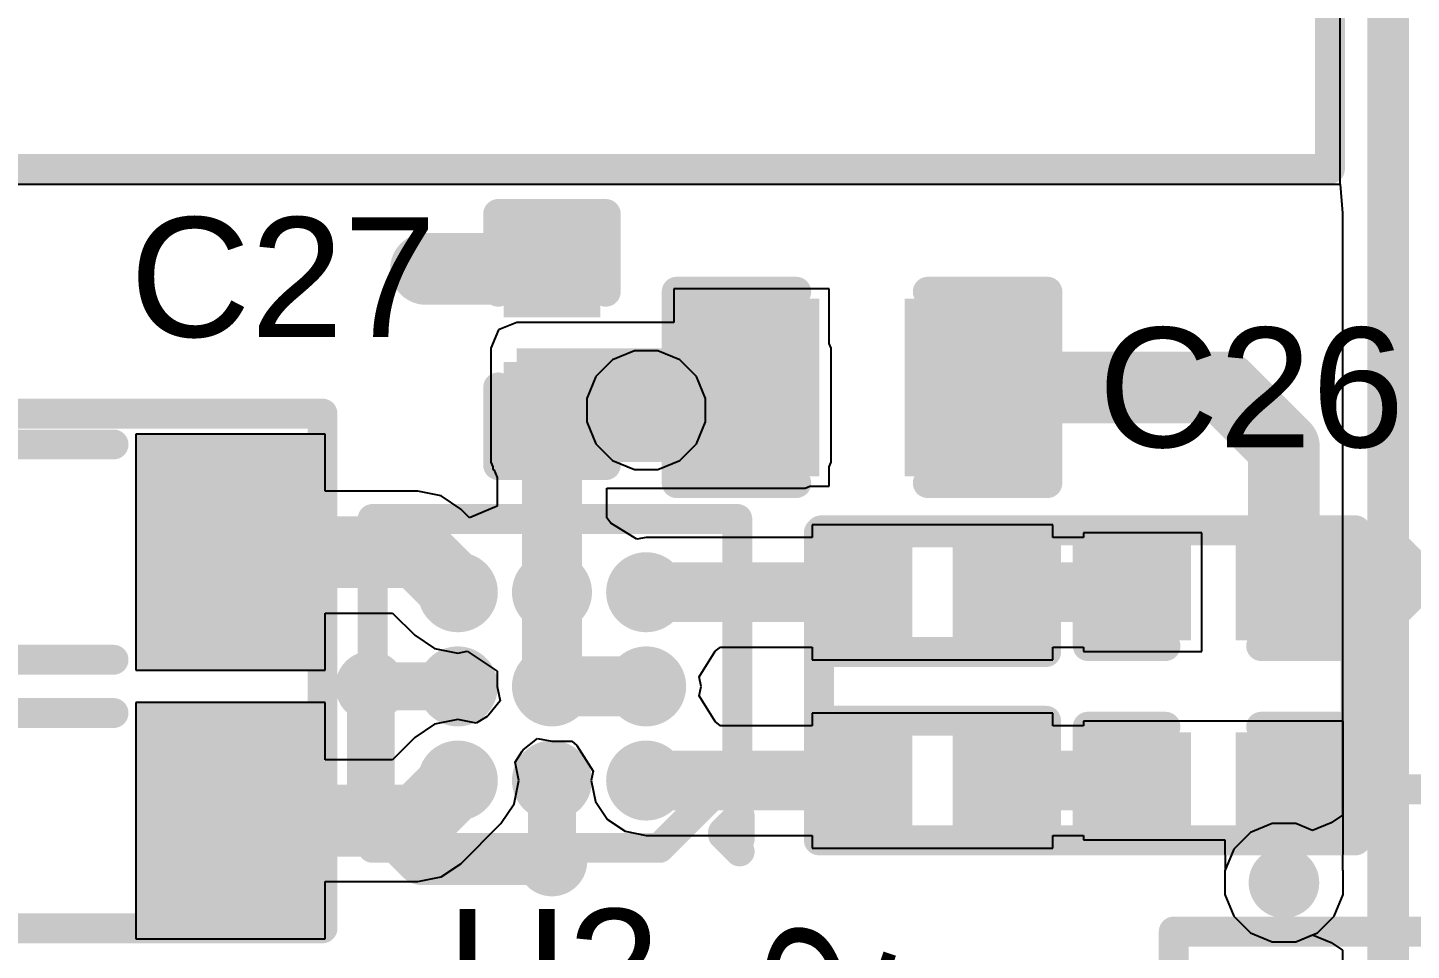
# Model space of a CAD drawing. Header units: millimetres. Extents: x -96 to 8, y -10 to 27.
# Drawn here: x -22.52 to -16.64, y 10.66 to 14.58 of the extents above; entities that cross this region are included whole.
import ezdxf

# ---------------------------------------------------------------- set-up
doc = ezdxf.new("R2010")
doc.units = ezdxf.units.MM
for name, color, linetype in [('BottomLayer', 5, 'Continuous'), ('TopLayer', 1, 'Continuous'), ('TopOverlay', 2, 'Continuous'), ('TopPaste', 8, 'Continuous'), ('TopSolder', 216, 'Continuous'), ('ViaHoleLayer', 16, 'Continuous')]:
    doc.layers.add(name, color=color, linetype=linetype)
doc.styles.add('Arial', font='', dxfattribs={"height": 0.2})
doc.styles.get('Arial').set_extended_font_data('Arial')

# ---------------------------------------------------------------- blocks, each defined once
blk = doc.blocks.new('9_DSBGA_5')
at = {"layer": 'TopLayer'}
h = blk.add_hatch(color=1, dxfattribs=at)
edge = h.paths.add_edge_path()
edge.add_arc((-0.4, 0.4), 0.115, 0, 360)
h = blk.add_hatch(color=1, dxfattribs=at)
edge = h.paths.add_edge_path()
edge.add_arc((0, 0.4), 0.115, 0, 360)
h = blk.add_hatch(color=1, dxfattribs=at)
edge = h.paths.add_edge_path()
edge.add_arc((0.4, 0.4), 0.115, 0, 360)
h = blk.add_hatch(color=1, dxfattribs=at)
edge = h.paths.add_edge_path()
edge.add_arc((-0.4, 0), 0.115, 0, 360)
h = blk.add_hatch(color=1, dxfattribs=at)
edge = h.paths.add_edge_path()
edge.add_arc((0, 0), 0.115, 0, 360)
h = blk.add_hatch(color=1, dxfattribs=at)
edge = h.paths.add_edge_path()
edge.add_arc((0.4, 0), 0.115, 0, 360)
h = blk.add_hatch(color=1, dxfattribs=at)
edge = h.paths.add_edge_path()
edge.add_arc((-0.4, -0.4), 0.115, 0, 360)
h = blk.add_hatch(color=1, dxfattribs=at)
edge = h.paths.add_edge_path()
edge.add_arc((0, -0.4), 0.115, 0, 360)
h = blk.add_hatch(color=1, dxfattribs=at)
edge = h.paths.add_edge_path()
edge.add_arc((0.4, -0.4), 0.115, 0, 360)
at = {"layer": 'TopPaste'}
h = blk.add_hatch(color=8, dxfattribs=at)
edge = h.paths.add_edge_path()
edge.add_arc((-0.4, 0.4), 0.115, 0, 360)
h = blk.add_hatch(color=8, dxfattribs=at)
edge = h.paths.add_edge_path()
edge.add_arc((0, 0.4), 0.115, 0, 360)
h = blk.add_hatch(color=8, dxfattribs=at)
edge = h.paths.add_edge_path()
edge.add_arc((0.4, 0.4), 0.115, 0, 360)
h = blk.add_hatch(color=8, dxfattribs=at)
edge = h.paths.add_edge_path()
edge.add_arc((-0.4, 0), 0.115, 0, 360)
h = blk.add_hatch(color=8, dxfattribs=at)
edge = h.paths.add_edge_path()
edge.add_arc((0, 0), 0.115, 0, 360)
h = blk.add_hatch(color=8, dxfattribs=at)
edge = h.paths.add_edge_path()
edge.add_arc((0.4, 0), 0.115, 0, 360)
h = blk.add_hatch(color=8, dxfattribs=at)
edge = h.paths.add_edge_path()
edge.add_arc((-0.4, -0.4), 0.115, 0, 360)
h = blk.add_hatch(color=8, dxfattribs=at)
edge = h.paths.add_edge_path()
edge.add_arc((0, -0.4), 0.115, 0, 360)
h = blk.add_hatch(color=8, dxfattribs=at)
edge = h.paths.add_edge_path()
edge.add_arc((0.4, -0.4), 0.115, 0, 360)
at = {"layer": 'TopSolder'}
h = blk.add_hatch(color=216, dxfattribs=at)
edge = h.paths.add_edge_path()
edge.add_arc((-0.4, 0.4), 0.17, 0, 360)
h = blk.add_hatch(color=216, dxfattribs=at)
edge = h.paths.add_edge_path()
edge.add_arc((0, 0.4), 0.17, 0, 360)
h = blk.add_hatch(color=216, dxfattribs=at)
edge = h.paths.add_edge_path()
edge.add_arc((0.4, 0.4), 0.17, 0, 360)
h = blk.add_hatch(color=216, dxfattribs=at)
edge = h.paths.add_edge_path()
edge.add_arc((-0.4, 0), 0.17, 0, 360)
h = blk.add_hatch(color=216, dxfattribs=at)
edge = h.paths.add_edge_path()
edge.add_arc((0, 0), 0.17, 0, 360)
h = blk.add_hatch(color=216, dxfattribs=at)
edge = h.paths.add_edge_path()
edge.add_arc((0.4, 0), 0.17, 0, 360)
h = blk.add_hatch(color=216, dxfattribs=at)
edge = h.paths.add_edge_path()
edge.add_arc((-0.4, -0.4), 0.17, 0, 360)
h = blk.add_hatch(color=216, dxfattribs=at)
edge = h.paths.add_edge_path()
edge.add_arc((0, -0.4), 0.17, 0, 360)
h = blk.add_hatch(color=216, dxfattribs=at)
edge = h.paths.add_edge_path()
edge.add_arc((0.4, -0.4), 0.17, 0, 360)
at = {"layer": 'TopOverlay', "const_width": 0.127}
for points in [[(-0.7266, 0.6305), (-0.7974, 0.7012)], [(-0.7974, 0.6488), (-0.7974, 0.5488)], [(-0.4572, 0.6858), (-0.7874, 0.3556)], [(0.762, 0.6858), (-0.4572, 0.6858)], [(0.762, 0.6858), (0.762, -0.7112)], [(-0.7266, 0.6196), (-0.7974, 0.5488)], [(-0.7874, 0.3556), (-0.7874, -0.7112)], [(0.762, -0.7112), (-0.7874, -0.7112)]]:
    blk.add_lwpolyline(points, dxfattribs=at)
at = {"layer": 'TopOverlay', "const_width": 0.0635}
for points in [[(-0.8291, 0.7012, 1), (-0.7656, 0.7012, 1)], [(-0.8291, 0.6488, 1), (-0.7656, 0.6488, 1)], [(-0.4889, 0.6858, 1), (-0.4254, 0.6858, 1)], [(-0.4889, 0.6858, 1), (-0.4254, 0.6858, 1)], [(0.7302, 0.6858, 1), (0.7937, 0.6858, 1)], [(0.7302, 0.6858, 1), (0.7937, 0.6858, 1)], [(-0.7584, 0.6305, 1), (-0.6949, 0.6305, 1)], [(-0.7584, 0.6196, 1), (-0.6949, 0.6196, 1)], [(-0.8291, 0.5488, 1), (-0.7656, 0.5488, 1)], [(-0.8291, 0.5488, 1), (-0.7656, 0.5488, 1)], [(-0.8191, 0.3556, 1), (-0.7556, 0.3556, 1)], [(-0.8191, 0.3556, 1), (-0.7556, 0.3556, 1)], [(-0.8191, -0.7112, 1), (-0.7556, -0.7112, 1)], [(-0.8191, -0.7112, 1), (-0.7556, -0.7112, 1)], [(0.7302, -0.7112, 1), (0.7937, -0.7112, 1)], [(0.7302, -0.7112, 1), (0.7937, -0.7112, 1)]]:
    blk.add_lwpolyline(points, format="xyb", close=True, dxfattribs=at)
blk = doc.blocks.new('R___0201_24')
at = {"layer": 'TopLayer'}
for points in [[(-0.41, 0.185), (-0.14, 0.185), (-0.14, -0.185), (-0.41, -0.185)], [(0.14, 0.185), (0.41, 0.185), (0.41, -0.185), (0.14, -0.185)]]:
    blk.add_hatch(color=1, dxfattribs=at).paths.add_polyline_path(points)
at = {"layer": 'TopPaste'}
for points in [[(-0.41, 0.185), (-0.14, 0.185), (-0.14, -0.185), (-0.41, -0.185)], [(0.14, 0.185), (0.41, 0.185), (0.41, -0.185), (0.14, -0.185)]]:
    blk.add_hatch(color=8, dxfattribs=at).paths.add_polyline_path(points)
at = {"layer": 'TopSolder'}
for points in [[(-0.465, 0.24), (-0.085, 0.24), (-0.085, -0.24), (-0.465, -0.24)], [(0.085, 0.24), (0.465, 0.24), (0.465, -0.24), (0.085, -0.24)]]:
    blk.add_hatch(color=216, dxfattribs=at).paths.add_polyline_path(points)
at = {"layer": 'TopOverlay', "const_width": 0.127}
for points in [[(0.4826, 0.254), (-0.4826, 0.254)], [(-0.4826, 0.254), (-0.4826, -0.254)], [(0.4826, 0.254), (0.4826, -0.254)], [(0.4826, -0.254), (-0.4826, -0.254)]]:
    blk.add_lwpolyline(points, dxfattribs=at)
at = {"layer": 'TopOverlay', "const_width": 0.0635}
for points in [[(-0.5143, 0.254, 1), (-0.4508, 0.254, 1)], [(-0.5143, 0.254, 1), (-0.4508, 0.254, 1)], [(0.4508, 0.254, 1), (0.5143, 0.254, 1)], [(0.4508, 0.254, 1), (0.5143, 0.254, 1)], [(-0.5143, -0.254, 1), (-0.4508, -0.254, 1)], [(-0.5143, -0.254, 1), (-0.4508, -0.254, 1)], [(0.4508, -0.254, 1), (0.5143, -0.254, 1)], [(0.4508, -0.254, 1), (0.5143, -0.254, 1)]]:
    blk.add_lwpolyline(points, format="xyb", close=True, dxfattribs=at)
blk = doc.blocks.new('TC33X_2_105E_26')
at = {"layer": 'TopLayer'}
for points in [[(-0.8, 2.375), (0.8, 2.375), (0.8, 0.875), (-0.8, 0.875)], [(-1.6, -1.025), (-0.4, -1.025), (-0.4, -2.225), (-1.6, -2.225)], [(0.4, -1.025), (1.6, -1.025), (1.6, -2.225), (0.4, -2.225)]]:
    blk.add_hatch(color=1, dxfattribs=at).paths.add_polyline_path(points)
at = {"layer": 'TopPaste'}
for points in [[(-0.8, 2.375), (0.8, 2.375), (0.8, 0.875), (-0.8, 0.875)], [(-1.6, -1.025), (-0.4, -1.025), (-0.4, -2.225), (-1.6, -2.225)], [(0.4, -1.025), (1.6, -1.025), (1.6, -2.225), (0.4, -2.225)]]:
    blk.add_hatch(color=8, dxfattribs=at).paths.add_polyline_path(points)
at = {"layer": 'TopSolder'}
for points in [[(-0.9016, 2.4766), (0.9016, 2.4766), (0.9016, 0.7734), (-0.9016, 0.7734)], [(-1.7016, -0.9234), (-0.2984, -0.9234), (-0.2984, -2.3266), (-1.7016, -2.3266)], [(0.2984, -0.9234), (1.7016, -0.9234), (1.7016, -2.3266), (0.2984, -2.3266)]]:
    blk.add_hatch(color=216, dxfattribs=at).paths.add_polyline_path(points)
at = {"layer": 'TopOverlay', "const_width": 0.127}
for points in [[(-1.572, 1.3292), (-1.27, 1.6312)], [(-1.27, 1.6312), (-0.97, 1.6312)], [(0.97, 1.6312), (1.27, 1.6312)], [(1.27, 1.6312), (1.572, 1.3292)], [(-1.572, -0.7874), (-1.572, 1.3292)], [(1.572, -0.7874), (1.572, 1.3292)], [(-1.889, -1.7774), (-1.889, -1.5234)], [(-1.889, -1.5234), (-1.762, -1.6504)], [(-1.889, -1.7774), (-1.762, -1.6504)], [(-0.2032, -1.9304), (0.1968, -1.9304)]]:
    blk.add_lwpolyline(points, dxfattribs=at)
at = {"layer": 'TopOverlay', "const_width": 0.0635}
for points in [[(-1.3018, 1.6312, 1), (-1.2383, 1.6312, 1)], [(-1.3018, 1.6312, 1), (-1.2383, 1.6312, 1)], [(-1.0018, 1.6312, 1), (-0.9383, 1.6312, 1)], [(0.9383, 1.6312, 1), (1.0018, 1.6312, 1)], [(1.2383, 1.6312, 1), (1.3018, 1.6312, 1)], [(1.2383, 1.6312, 1), (1.3018, 1.6312, 1)], [(-1.6038, 1.3292, 1), (-1.5403, 1.3292, 1)], [(-1.6038, 1.3292, 1), (-1.5403, 1.3292, 1)], [(1.5403, 1.3292, 1), (1.6038, 1.3292, 1)], [(1.5403, 1.3292, 1), (1.6038, 1.3292, 1)], [(-1.6038, -0.7874, 1), (-1.5403, -0.7874, 1)], [(1.5403, -0.7874, 1), (1.6038, -0.7874, 1)], [(-1.9208, -1.5234, 1), (-1.8573, -1.5234, 1)], [(-1.9208, -1.5234, 1), (-1.8573, -1.5234, 1)], [(-1.7938, -1.6504, 1), (-1.7303, -1.6504, 1)], [(-1.7938, -1.6504, 1), (-1.7303, -1.6504, 1)], [(-1.9208, -1.7774, 1), (-1.8573, -1.7774, 1)], [(-1.9208, -1.7774, 1), (-1.8573, -1.7774, 1)], [(-0.2349, -1.9304, 1), (-0.1714, -1.9304, 1)], [(0.165, -1.9304, 1), (0.2285, -1.9304, 1)]]:
    blk.add_lwpolyline(points, format="xyb", close=True, dxfattribs=at)
blk = doc.blocks.new('R___0201_36')
at = {"layer": 'TopLayer'}
for points in [[(-0.41, 0.185), (-0.14, 0.185), (-0.14, -0.185), (-0.41, -0.185)], [(0.14, 0.185), (0.41, 0.185), (0.41, -0.185), (0.14, -0.185)]]:
    blk.add_hatch(color=1, dxfattribs=at).paths.add_polyline_path(points)
at = {"layer": 'TopPaste'}
for points in [[(-0.41, 0.185), (-0.14, 0.185), (-0.14, -0.185), (-0.41, -0.185)], [(0.14, 0.185), (0.41, 0.185), (0.41, -0.185), (0.14, -0.185)]]:
    blk.add_hatch(color=8, dxfattribs=at).paths.add_polyline_path(points)
at = {"layer": 'TopSolder'}
for points in [[(-0.465, 0.24), (-0.085, 0.24), (-0.085, -0.24), (-0.465, -0.24)], [(0.085, 0.24), (0.465, 0.24), (0.465, -0.24), (0.085, -0.24)]]:
    blk.add_hatch(color=216, dxfattribs=at).paths.add_polyline_path(points)
at = {"layer": 'TopOverlay', "const_width": 0.127}
for points in [[(0.4826, 0.254), (-0.4826, 0.254)], [(-0.4826, 0.254), (-0.4826, -0.254)], [(0.4826, 0.254), (0.4826, -0.254)], [(0.4826, -0.254), (-0.4826, -0.254)]]:
    blk.add_lwpolyline(points, dxfattribs=at)
at = {"layer": 'TopOverlay', "const_width": 0.0635}
for points in [[(-0.5143, 0.254, 1), (-0.4508, 0.254, 1)], [(-0.5143, 0.254, 1), (-0.4508, 0.254, 1)], [(0.4508, 0.254, 1), (0.5143, 0.254, 1)], [(0.4508, 0.254, 1), (0.5143, 0.254, 1)], [(-0.5143, -0.254, 1), (-0.4508, -0.254, 1)], [(-0.5143, -0.254, 1), (-0.4508, -0.254, 1)], [(0.4508, -0.254, 1), (0.5143, -0.254, 1)], [(0.4508, -0.254, 1), (0.5143, -0.254, 1)]]:
    blk.add_lwpolyline(points, format="xyb", close=True, dxfattribs=at)
blk = doc.blocks.new('IND_0603__1608_M_______47')
at = {"layer": 'TopLayer'}
for points in [[(-1, 0.4), (-0.4, 0.4), (-0.4, -0.4), (-1, -0.4)], [(0.4, 0.4), (1, 0.4), (1, -0.4), (0.4, -0.4)]]:
    blk.add_hatch(color=1, dxfattribs=at).paths.add_polyline_path(points)
at = {"layer": 'TopPaste'}
for points in [[(-1, 0.4), (-0.4, 0.4), (-0.4, -0.4), (-1, -0.4)], [(0.4, 0.4), (1, 0.4), (1, -0.4), (0.4, -0.4)]]:
    blk.add_hatch(color=8, dxfattribs=at).paths.add_polyline_path(points)
at = {"layer": 'TopSolder'}
for points in [[(-1.1016, 0.5016), (-0.2984, 0.5016), (-0.2984, -0.5016), (-1.1016, -0.5016)], [(0.2984, 0.5016), (1.1016, 0.5016), (1.1016, -0.5016), (0.2984, -0.5016)]]:
    blk.add_hatch(color=216, dxfattribs=at).paths.add_polyline_path(points)
at = {"layer": 'TopOverlay', "const_width": 0.127}
for points in [[(0.2286, 0.4572), (-0.2032, 0.4572)], [(0.2286, -0.4572), (-0.2032, -0.4572)]]:
    blk.add_lwpolyline(points, dxfattribs=at)
at = {"layer": 'TopOverlay', "const_width": 0.0635}
for points in [[(-0.2349, 0.4572, 1), (-0.1714, 0.4572, 1)], [(0.1968, 0.4572, 1), (0.2604, 0.4572, 1)], [(-0.2349, -0.4572, 1), (-0.1714, -0.4572, 1)], [(0.1968, -0.4572, 1), (0.2604, -0.4572, 1)]]:
    blk.add_lwpolyline(points, format="xyb", close=True, dxfattribs=at)
blk = doc.blocks.new('IND_0603__1608_M_______48')
at = {"layer": 'TopLayer'}
for points in [[(-1, 0.4), (-0.4, 0.4), (-0.4, -0.4), (-1, -0.4)], [(0.4, 0.4), (1, 0.4), (1, -0.4), (0.4, -0.4)]]:
    blk.add_hatch(color=1, dxfattribs=at).paths.add_polyline_path(points)
at = {"layer": 'TopPaste'}
for points in [[(-1, 0.4), (-0.4, 0.4), (-0.4, -0.4), (-1, -0.4)], [(0.4, 0.4), (1, 0.4), (1, -0.4), (0.4, -0.4)]]:
    blk.add_hatch(color=8, dxfattribs=at).paths.add_polyline_path(points)
at = {"layer": 'TopSolder'}
for points in [[(-1.1016, 0.5016), (-0.2984, 0.5016), (-0.2984, -0.5016), (-1.1016, -0.5016)], [(0.2984, 0.5016), (1.1016, 0.5016), (1.1016, -0.5016), (0.2984, -0.5016)]]:
    blk.add_hatch(color=216, dxfattribs=at).paths.add_polyline_path(points)
at = {"layer": 'TopOverlay', "const_width": 0.127}
for points in [[(0.2286, 0.4572), (-0.2032, 0.4572)], [(0.2286, -0.4572), (-0.2032, -0.4572)]]:
    blk.add_lwpolyline(points, dxfattribs=at)
at = {"layer": 'TopOverlay', "const_width": 0.0635}
for points in [[(-0.2349, 0.4572, 1), (-0.1714, 0.4572, 1)], [(0.1968, 0.4572, 1), (0.2604, 0.4572, 1)], [(-0.2349, -0.4572, 1), (-0.1714, -0.4572, 1)], [(0.1968, -0.4572, 1), (0.2604, -0.4572, 1)]]:
    blk.add_lwpolyline(points, format="xyb", close=True, dxfattribs=at)
blk = doc.blocks.new('C___0201_56')
at = {"layer": 'TopLayer'}
for points in [[(-0.45, 0.15), (-0.15, 0.15), (-0.15, -0.15), (-0.45, -0.15)], [(0.15, 0.15), (0.45, 0.15), (0.45, -0.15), (0.15, -0.15)]]:
    blk.add_hatch(color=1, dxfattribs=at).paths.add_polyline_path(points)
at = {"layer": 'TopPaste'}
for points in [[(-0.45, 0.15), (-0.15, 0.15), (-0.15, -0.15), (-0.45, -0.15)], [(0.15, 0.15), (0.45, 0.15), (0.45, -0.15), (0.15, -0.15)]]:
    blk.add_hatch(color=8, dxfattribs=at).paths.add_polyline_path(points)
at = {"layer": 'TopSolder'}
for points in [[(-0.505, 0.205), (-0.095, 0.205), (-0.095, -0.205), (-0.505, -0.205)], [(0.095, 0.205), (0.505, 0.205), (0.505, -0.205), (0.095, -0.205)]]:
    blk.add_hatch(color=216, dxfattribs=at).paths.add_polyline_path(points)
at = {"layer": 'TopOverlay', "const_width": 0.127}
for points in [[(-0.5334, 0.2286), (-0.5334, -0.2286)], [(-0.2032, 0.2286), (-0.5334, 0.2286)], [(0.5334, 0.2286), (0.2032, 0.2286)], [(0.5334, 0.2286), (0.5334, -0.2286)], [(-0.2032, -0.2286), (-0.5334, -0.2286)], [(0.5334, -0.2286), (0.2032, -0.2286)]]:
    blk.add_lwpolyline(points, dxfattribs=at)
at = {"layer": 'TopOverlay', "const_width": 0.0635}
for points in [[(-0.5651, 0.2286, 1), (-0.5016, 0.2286, 1)], [(-0.5651, 0.2286, 1), (-0.5016, 0.2286, 1)], [(-0.2349, 0.2286, 1), (-0.1714, 0.2286, 1)], [(0.1714, 0.2286, 1), (0.2349, 0.2286, 1)], [(0.5016, 0.2286, 1), (0.5651, 0.2286, 1)], [(0.5016, 0.2286, 1), (0.5651, 0.2286, 1)], [(-0.5651, -0.2286, 1), (-0.5016, -0.2286, 1)], [(-0.5651, -0.2286, 1), (-0.5016, -0.2286, 1)], [(-0.2349, -0.2286, 1), (-0.1714, -0.2286, 1)], [(0.1714, -0.2286, 1), (0.2349, -0.2286, 1)], [(0.5016, -0.2286, 1), (0.5651, -0.2286, 1)], [(0.5016, -0.2286, 1), (0.5651, -0.2286, 1)]]:
    blk.add_lwpolyline(points, format="xyb", close=True, dxfattribs=at)
blk = doc.blocks.new('C___0201_57')
at = {"layer": 'TopLayer'}
for points in [[(-0.45, 0.15), (-0.15, 0.15), (-0.15, -0.15), (-0.45, -0.15)], [(0.15, 0.15), (0.45, 0.15), (0.45, -0.15), (0.15, -0.15)]]:
    blk.add_hatch(color=1, dxfattribs=at).paths.add_polyline_path(points)
at = {"layer": 'TopPaste'}
for points in [[(-0.45, 0.15), (-0.15, 0.15), (-0.15, -0.15), (-0.45, -0.15)], [(0.15, 0.15), (0.45, 0.15), (0.45, -0.15), (0.15, -0.15)]]:
    blk.add_hatch(color=8, dxfattribs=at).paths.add_polyline_path(points)
at = {"layer": 'TopSolder'}
for points in [[(-0.505, 0.205), (-0.095, 0.205), (-0.095, -0.205), (-0.505, -0.205)], [(0.095, 0.205), (0.505, 0.205), (0.505, -0.205), (0.095, -0.205)]]:
    blk.add_hatch(color=216, dxfattribs=at).paths.add_polyline_path(points)
at = {"layer": 'TopOverlay', "const_width": 0.127}
for points in [[(-0.5334, 0.2286), (-0.5334, -0.2286)], [(-0.2032, 0.2286), (-0.5334, 0.2286)], [(0.5334, 0.2286), (0.2032, 0.2286)], [(0.5334, 0.2286), (0.5334, -0.2286)], [(-0.2032, -0.2286), (-0.5334, -0.2286)], [(0.5334, -0.2286), (0.2032, -0.2286)]]:
    blk.add_lwpolyline(points, dxfattribs=at)
at = {"layer": 'TopOverlay', "const_width": 0.0635}
for points in [[(-0.5651, 0.2286, 1), (-0.5016, 0.2286, 1)], [(-0.5651, 0.2286, 1), (-0.5016, 0.2286, 1)], [(-0.2349, 0.2286, 1), (-0.1714, 0.2286, 1)], [(0.1714, 0.2286, 1), (0.2349, 0.2286, 1)], [(0.5016, 0.2286, 1), (0.5651, 0.2286, 1)], [(0.5016, 0.2286, 1), (0.5651, 0.2286, 1)], [(-0.5651, -0.2286, 1), (-0.5016, -0.2286, 1)], [(-0.5651, -0.2286, 1), (-0.5016, -0.2286, 1)], [(-0.2349, -0.2286, 1), (-0.1714, -0.2286, 1)], [(0.1714, -0.2286, 1), (0.2349, -0.2286, 1)], [(0.5016, -0.2286, 1), (0.5651, -0.2286, 1)], [(0.5016, -0.2286, 1), (0.5651, -0.2286, 1)]]:
    blk.add_lwpolyline(points, format="xyb", close=True, dxfattribs=at)
blk = doc.blocks.new('CAP_0201_58')
at = {"layer": 'TopLayer'}
for points in [[(-0.45, 0.15), (-0.15, 0.15), (-0.15, -0.15), (-0.45, -0.15)], [(0.15, 0.15), (0.45, 0.15), (0.45, -0.15), (0.15, -0.15)]]:
    blk.add_hatch(color=1, dxfattribs=at).paths.add_polyline_path(points)
at = {"layer": 'TopPaste'}
for points in [[(-0.45, 0.15), (-0.15, 0.15), (-0.15, -0.15), (-0.45, -0.15)], [(0.15, 0.15), (0.45, 0.15), (0.45, -0.15), (0.15, -0.15)]]:
    blk.add_hatch(color=8, dxfattribs=at).paths.add_polyline_path(points)
at = {"layer": 'TopSolder'}
for points in [[(-0.505, 0.205), (-0.095, 0.205), (-0.095, -0.205), (-0.505, -0.205)], [(0.095, 0.205), (0.505, 0.205), (0.505, -0.205), (0.095, -0.205)]]:
    blk.add_hatch(color=216, dxfattribs=at).paths.add_polyline_path(points)
at = {"layer": 'TopOverlay', "const_width": 0.127}
for points in [[(-0.2032, 0.2286), (-0.5334, 0.2286)], [(-0.5334, -0.2286), (-0.5334, 0.2286)], [(0.5334, 0.2286), (0.2032, 0.2286)], [(0.5334, -0.2286), (0.5334, 0.2286)], [(-0.2032, -0.2286), (-0.5334, -0.2286)], [(0.5334, -0.2286), (0.2032, -0.2286)]]:
    blk.add_lwpolyline(points, dxfattribs=at)
at = {"layer": 'TopOverlay', "const_width": 0.0635}
for points in [[(-0.5651, 0.2286, 1), (-0.5016, 0.2286, 1)], [(-0.5651, 0.2286, 1), (-0.5016, 0.2286, 1)], [(-0.2349, 0.2286, 1), (-0.1714, 0.2286, 1)], [(0.1714, 0.2286, 1), (0.2349, 0.2286, 1)], [(0.5016, 0.2286, 1), (0.5651, 0.2286, 1)], [(0.5016, 0.2286, 1), (0.5651, 0.2286, 1)], [(-0.5651, -0.2286, 1), (-0.5016, -0.2286, 1)], [(-0.5651, -0.2286, 1), (-0.5016, -0.2286, 1)], [(-0.2349, -0.2286, 1), (-0.1714, -0.2286, 1)], [(0.1714, -0.2286, 1), (0.2349, -0.2286, 1)], [(0.5016, -0.2286, 1), (0.5651, -0.2286, 1)], [(0.5016, -0.2286, 1), (0.5651, -0.2286, 1)]]:
    blk.add_lwpolyline(points, format="xyb", close=True, dxfattribs=at)
blk = doc.blocks.new('C___0402_59')
at = {"layer": 'TopLayer'}
for points in [[(-0.6985, -0.3175), (-0.6985, 0.3175), (-0.2413, 0.3175), (-0.2413, -0.3175)], [(0.2413, -0.3175), (0.2413, 0.3175), (0.6985, 0.3175), (0.6985, -0.3175)]]:
    blk.add_hatch(color=1, dxfattribs=at).paths.add_polyline_path(points)
at = {"layer": 'TopPaste'}
for points in [[(-0.6985, -0.3175), (-0.6985, 0.3175), (-0.2413, 0.3175), (-0.2413, -0.3175)], [(0.2413, -0.3175), (0.2413, 0.3175), (0.6985, 0.3175), (0.6985, -0.3175)]]:
    blk.add_hatch(color=8, dxfattribs=at).paths.add_polyline_path(points)
at = {"layer": 'TopSolder'}
for points in [[(-0.7585, -0.3775), (-0.7585, 0.3775), (-0.1813, 0.3775), (-0.1813, -0.3775)], [(0.1813, -0.3775), (0.1813, 0.3775), (0.7585, 0.3775), (0.7585, -0.3775)]]:
    blk.add_hatch(color=216, dxfattribs=at).paths.add_polyline_path(points)
at = {"layer": 'TopOverlay', "const_width": 0.127}
for points in [[(-0.2794, 0.4064), (-0.7874, 0.4064)], [(-0.7874, 0.4064), (-0.7874, -0.4064)], [(0.7874, 0.4064), (0.2794, 0.4064)], [(0.7874, 0.4064), (0.7874, -0.4064)], [(-0.2794, -0.4064), (-0.7874, -0.4064)], [(0.7874, -0.4064), (0.2794, -0.4064)]]:
    blk.add_lwpolyline(points, dxfattribs=at)
at = {"layer": 'TopOverlay', "const_width": 0.0635}
for points in [[(-0.8191, 0.4064, 1), (-0.7556, 0.4064, 1)], [(-0.8191, 0.4064, 1), (-0.7556, 0.4064, 1)], [(-0.3111, 0.4064, 1), (-0.2477, 0.4064, 1)], [(0.2477, 0.4064, 1), (0.3111, 0.4064, 1)], [(0.7556, 0.4064, 1), (0.8191, 0.4064, 1)], [(0.7556, 0.4064, 1), (0.8191, 0.4064, 1)], [(-0.8191, -0.4064, 1), (-0.7556, -0.4064, 1)], [(-0.8191, -0.4064, 1), (-0.7556, -0.4064, 1)], [(-0.3111, -0.4064, 1), (-0.2477, -0.4064, 1)], [(0.2477, -0.4064, 1), (0.3111, -0.4064, 1)], [(0.7556, -0.4064, 1), (0.8191, -0.4064, 1)], [(0.7556, -0.4064, 1), (0.8191, -0.4064, 1)]]:
    blk.add_lwpolyline(points, format="xyb", close=True, dxfattribs=at)
blk = doc.blocks.new('ANT3216LL00R2400A_85')
at = {"layer": 'TopOverlay', "const_width": 0.127}
for points in [[(7.8, 5), (-2.2, 5)], [(-2.2, 5), (-2.2, -5)]]:
    blk.add_lwpolyline(points, dxfattribs=at)
at = {"layer": 'TopOverlay', "const_width": 0.0635}
blk.add_lwpolyline([(-2.2318, 5, 1), (-2.1683, 5, 1)], format="xyb", close=True, dxfattribs=at)
blk.add_lwpolyline([(-2.2318, 5, 1), (-2.1683, 5, 1)], format="xyb", close=True, dxfattribs=at)

msp = doc.modelspace()

# ---------------------------------------------------------------- hatches: boundary and pattern name
at = {"layer": 'BottomLayer'}
h = msp.add_hatch(color=5, dxfattribs=at)
edge = h.paths.add_edge_path()
edge.add_arc((-20.8297, 13.5588), 0.15, 0, 360)
h = msp.add_hatch(color=5, dxfattribs=at)
edge = h.paths.add_edge_path()
edge.add_arc((-17.8562, 13.0556), 0.15, 0, 360)
h = msp.add_hatch(color=5, dxfattribs=at)
edge = h.paths.add_edge_path()
edge.add_arc((-19.8946, 12.9588), 0.15, 0, 360)
h = msp.add_hatch(color=5, dxfattribs=at)
edge = h.paths.add_edge_path()
edge.add_arc((-21.0645, 11.7856), 0.15, 0, 360)
h = msp.add_hatch(color=5, dxfattribs=at)
edge = h.paths.add_edge_path()
edge.add_arc((-20.2946, 11.0438), 0.15, 0, 360)
h = msp.add_hatch(color=5, dxfattribs=at)
edge = h.paths.add_edge_path()
edge.add_arc((-17.185, 10.952), 0.15, 0, 360)
at = {"layer": 'TopLayer'}
h = msp.add_hatch(color=1, dxfattribs=at)
edge = h.paths.add_edge_path()
edge.add_arc((-20.8297, 13.5588), 0.15, 0, 360)
msp.add_hatch(color=1, dxfattribs=at).paths.add_polyline_path([(-20.4446, 12.7381), (-19.2187, 12.7381), (-19.2187, 13.2219), (-20.4446, 13.2219)])
h = msp.add_hatch(color=1, dxfattribs=at)
edge = h.paths.add_edge_path()
edge.add_arc((-17.8562, 13.0556), 0.15, 0, 360)
h = msp.add_hatch(color=1, dxfattribs=at)
edge = h.paths.add_edge_path()
edge.add_arc((-19.8946, 12.9588), 0.15, 0, 360)
h = msp.add_hatch(color=1, dxfattribs=at)
edge = h.paths.add_edge_path()
edge.add_arc((-21.0645, 11.7856), 0.15, 0, 360)
h = msp.add_hatch(color=1, dxfattribs=at)
edge = h.paths.add_edge_path()
edge.add_arc((-20.2946, 11.0438), 0.15, 0, 360)
h = msp.add_hatch(color=1, dxfattribs=at)
edge = h.paths.add_edge_path()
edge.add_arc((-17.185, 10.952), 0.15, 0, 360)
at = {"layer": 'ViaHoleLayer'}
h = msp.add_hatch(color=16, dxfattribs=at)
edge = h.paths.add_edge_path()
edge.add_arc((-20.8297, 13.5588), 0.075, 0, 360)
h = msp.add_hatch(color=16, dxfattribs=at)
edge = h.paths.add_edge_path()
edge.add_arc((-17.8562, 13.0556), 0.075, 0, 360)
h = msp.add_hatch(color=16, dxfattribs=at)
edge = h.paths.add_edge_path()
edge.add_arc((-19.8946, 12.9588), 0.075, 0, 360)
h = msp.add_hatch(color=16, dxfattribs=at)
edge = h.paths.add_edge_path()
edge.add_arc((-21.0645, 11.7856), 0.075, 0, 360)
h = msp.add_hatch(color=16, dxfattribs=at)
edge = h.paths.add_edge_path()
edge.add_arc((-20.2946, 11.0438), 0.075, 0, 360)
h = msp.add_hatch(color=16, dxfattribs=at)
edge = h.paths.add_edge_path()
edge.add_arc((-17.185, 10.952), 0.075, 0, 360)

# ---------------------------------------------------------------- linework, layer by layer
at = {"layer": 'BottomLayer'}
for p, q in [((-26.797, 13.9192), (-17.0633, 13.9192)), ((-17.0633, 13.9192), (-16.946, 13.9192)), ((-16.946, 13.9192), (-16.9363, 13.7962)), ((-16.9363, 13.7962), (-16.9363, 11.2387)), ((-20.0371, 13.1721), (-20.1079, 13.1013)), ((-19.9446, 13.2104), (-20.0371, 13.1721)), ((-19.8446, 13.2104), (-19.9446, 13.2104)), ((-19.7521, 13.1721), (-19.8446, 13.2104)), ((-19.6813, 13.1013), (-19.7521, 13.1721)), ((-20.1079, 13.1013), (-20.1462, 13.0088)), ((-19.643, 13.0088), (-19.6813, 13.1013)), ((-20.1462, 13.0088), (-20.1462, 12.9088)), ((-19.643, 12.9088), (-19.643, 13.0088)), ((-20.1462, 12.9088), (-20.1079, 12.8163)), ((-19.6813, 12.8163), (-19.643, 12.9088)), ((-20.1079, 12.8163), (-20.0371, 12.7455)), ((-19.7521, 12.7455), (-19.6813, 12.8163)), ((-20.0371, 12.7455), (-19.9446, 12.7072)), ((-19.9446, 12.7072), (-19.8446, 12.7072)), ((-19.8446, 12.7072), (-19.7521, 12.7455)), ((-16.9363, 11.2387), (-16.9837, 11.2059)), ((-17.2351, 11.2036), (-17.3276, 11.1653)), ((-17.135, 11.2036), (-17.2351, 11.2036)), ((-17.0633, 11.1739), (-17.135, 11.2036)), ((-16.9837, 11.2059), (-17.0633, 11.1739)), ((-17.3276, 11.1653), (-17.3983, 11.0945)), ((-17.3983, 11.0945), (-17.4366, 11.002)), ((-17.4366, 11.002), (-17.4366, 10.902)), ((-17.4366, 10.902), (-17.3983, 10.8095)), ((-17.3983, 10.8095), (-17.3276, 10.7387)), ((-17.3276, 10.7387), (-17.2351, 10.7004)), ((-17.2351, 10.7004), (-17.135, 10.7004)), ((-17.135, 10.7004), (-17.0633, 10.7301)), ((-17.0633, 10.7301), (-16.9837, 10.6981)), ((-16.9837, 10.6981), (-16.9363, 10.6653)), ((-16.9363, 10.6653), (-16.9363, 7.2665))]:
    msp.add_line(p, q, dxfattribs=at)
for points, const_width in [([(-16.742, 7.2665), (-16.742, 15.0215)], 0.1778), ([(-21.0645, 11.2564), (-21.0645, 11.7856)], 0.2032), ([(-21.0645, 11.2564), (-20.8519, 11.0438)], 0.2032), ([(-20.8519, 11.0438), (-20.2946, 11.0438)], 0.2032)]:
    msp.add_lwpolyline(points, dxfattribs=dict(at, const_width=const_width))
at = {"layer": 'BottomLayer', "const_width": 0.1016}
for points in [[(-21.1153, 11.7856, 1), (-21.0137, 11.7856, 1)], [(-21.1153, 11.2564, 1), (-21.0137, 11.2564, 1)], [(-21.1153, 11.2564, 1), (-21.0137, 11.2564, 1)], [(-20.9027, 11.0438, 1), (-20.8011, 11.0438, 1)], [(-20.9027, 11.0438, 1), (-20.8011, 11.0438, 1)], [(-20.3454, 11.0438, 1), (-20.2438, 11.0438, 1)]]:
    msp.add_lwpolyline(points, format="xyb", close=True, dxfattribs=at)
at = {"layer": 'TopLayer'}
for p, q in [((-16.946, 14.0304), (-16.946, 17.9674)), ((-16.946, 13.9192), (-16.946, 14.0304)), ((-16.946, 14.0304), (-16.946, 14.0304)), ((-26.797, 13.9192), (-16.946, 13.9192)), ((-19.1171, 13.4747), (-19.7775, 13.4747)), ((-19.7775, 13.4747), (-19.7775, 13.3319)), ((-19.1171, 13.2421), (-19.1171, 13.4747)), ((-20.5224, 13.2997), (-20.5546, 13.2219)), ((-20.4446, 13.3319), (-20.5224, 13.2997)), ((-19.7775, 13.3319), (-20.4446, 13.3319)), ((-19.1088, 13.2219), (-19.1171, 13.2421)), ((-20.5546, 13.2219), (-20.5546, 12.7381)), ((-19.1088, 12.7381), (-19.1088, 13.2219)), ((-21.2587, 12.8576), (-22.0619, 12.8576)), ((-22.0619, 12.8576), (-22.0619, 11.8544)), ((-21.2587, 12.6149), (-21.2587, 12.8576)), ((-20.5546, 12.7381), (-20.5462, 12.7179)), ((-20.5462, 12.7179), (-20.5462, 12.7072)), ((-20.5462, 12.7072), (-20.5418, 12.7072)), ((-20.5418, 12.7072), (-20.5277, 12.6732)), ((-19.1171, 12.7179), (-19.1088, 12.7381)), ((-19.1171, 12.6365), (-19.1171, 12.7179)), ((-20.5277, 12.6732), (-20.5277, 12.5509)), ((-20.865, 12.6149), (-21.2587, 12.6149)), ((-20.7659, 12.5952), (-20.865, 12.6149)), ((-20.6818, 12.5391), (-20.7659, 12.5952)), ((-20.0615, 12.5017), (-20.0615, 12.6281)), ((-20.0615, 12.6281), (-19.2187, 12.6281)), ((-19.2187, 12.6281), (-19.1985, 12.6365)), ((-19.1985, 12.6365), (-19.1171, 12.6365)), ((-20.645, 12.5023), (-20.6818, 12.5391)), ((-20.5277, 12.5509), (-20.645, 12.5023)), ((-20.0442, 12.4793), (-20.0615, 12.5017)), ((-19.9345, 12.4107), (-20.0442, 12.4793)), ((-18.7666, 12.4722), (-19.1896, 12.4722)), ((-19.1896, 12.4722), (-19.1896, 12.4187)), ((-18.7164, 12.4722), (-18.7666, 12.4722)), ((-18.1664, 12.4722), (-18.7164, 12.4722)), ((-18.1664, 12.4187), (-18.1664, 12.4722)), ((-19.8946, 12.4187), (-19.9345, 12.4107)), ((-19.1896, 12.4187), (-19.8946, 12.4187)), ((-18.0366, 12.4187), (-18.1664, 12.4187)), ((-17.5334, 12.4372), (-18.0366, 12.4372)), ((-18.0366, 12.4372), (-18.0366, 12.4187)), ((-17.5334, 11.934), (-17.5334, 12.4372)), ((-21.2587, 11.8544), (-21.2587, 12.097)), ((-21.2587, 12.097), (-20.9722, 12.097)), ((-20.9722, 12.097), (-20.8777, 12.0025)), ((-20.8777, 12.0025), (-20.7937, 11.9463)), ((-20.7937, 11.9463), (-20.6946, 11.9266)), ((-20.6946, 11.9266), (-20.6547, 11.9346)), ((-20.6547, 11.9346), (-20.5277, 11.8505)), ((-19.6695, 11.8255), (-19.6009, 11.9352)), ((-19.6009, 11.9352), (-19.5785, 11.9525)), ((-19.5785, 11.9525), (-19.1896, 11.9525)), ((-19.1896, 11.9525), (-19.1896, 11.899)), ((-18.1664, 11.899), (-18.1664, 11.9525)), ((-18.1664, 11.9525), (-18.0366, 11.9525)), ((-18.0366, 11.9525), (-18.0366, 11.934)), ((-18.0366, 11.934), (-17.5334, 11.934)), ((-19.1896, 11.899), (-18.6396, 11.899)), ((-18.6396, 11.899), (-18.5894, 11.899)), ((-18.5894, 11.899), (-18.1664, 11.899)), ((-22.0619, 11.8544), (-21.2587, 11.8544)), ((-20.5277, 11.8505), (-20.5277, 11.7856)), ((-19.6615, 11.7856), (-19.6695, 11.8255)), ((-20.5277, 11.7856), (-20.5154, 11.7241)), ((-19.6695, 11.7457), (-19.6615, 11.7856)), ((-21.2587, 11.7168), (-22.0619, 11.7168)), ((-22.0619, 11.7168), (-22.0619, 10.7136)), ((-21.2587, 11.4742), (-21.2587, 11.7168)), ((-20.5154, 11.7241), (-20.5646, 11.6632)), ((-19.6009, 11.636), (-19.6695, 11.7457)), ((-20.6946, 11.6446), (-20.7937, 11.6249)), ((-20.6162, 11.629), (-20.6946, 11.6446)), ((-20.5698, 11.6584), (-20.6162, 11.629)), ((-20.5646, 11.6632), (-20.5698, 11.6584)), ((-18.7666, 11.6722), (-19.1896, 11.6722)), ((-19.1896, 11.6722), (-19.1896, 11.6187)), ((-18.7164, 11.6722), (-18.7666, 11.6722)), ((-18.1664, 11.6722), (-18.7164, 11.6722)), ((-18.1664, 11.6187), (-18.1664, 11.6722)), ((-20.7937, 11.6249), (-20.8777, 11.5687)), ((-19.5785, 11.6187), (-19.6009, 11.636)), ((-19.1896, 11.6187), (-19.5785, 11.6187)), ((-18.0366, 11.6187), (-18.1664, 11.6187)), ((-17.5636, 11.6372), (-18.0366, 11.6372)), ((-18.0366, 11.6372), (-18.0366, 11.6187)), ((-17.5334, 11.6372), (-17.5636, 11.6372)), ((-17.4366, 11.6372), (-17.5334, 11.6372)), ((-17.4064, 11.6372), (-17.4366, 11.6372)), ((-16.9334, 11.6372), (-17.4064, 11.6372)), ((-16.9334, 11.134), (-16.9334, 11.6372)), ((-20.8777, 11.5687), (-20.9722, 11.4742)), ((-20.417, 11.5156), (-20.3561, 11.5648)), ((-20.3561, 11.5648), (-20.2946, 11.5525)), ((-20.2946, 11.5525), (-20.2107, 11.5525)), ((-20.2107, 11.5525), (-20.1883, 11.5352)), ((-20.1883, 11.5352), (-20.1197, 11.4255)), ((-20.9722, 11.4742), (-21.2587, 11.4742)), ((-20.4512, 11.464), (-20.4218, 11.5104)), ((-20.4356, 11.3856), (-20.4512, 11.464)), ((-20.4218, 11.5104), (-20.417, 11.5156)), ((-20.1197, 11.4255), (-20.1277, 11.3856)), ((-20.4553, 11.2865), (-20.4356, 11.3856)), ((-20.1277, 11.3856), (-20.1099, 11.2964)), ((-20.5115, 11.2025), (-20.4553, 11.2865)), ((-20.1099, 11.2964), (-20.0594, 11.2208)), ((-20.6818, 11.0321), (-20.5115, 11.2025)), ((-20.0594, 11.2208), (-19.9838, 11.1703)), ((-19.9838, 11.1703), (-19.8946, 11.1525)), ((-19.8946, 11.1525), (-19.1896, 11.1525)), ((-19.1896, 11.1525), (-19.1896, 11.099)), ((-18.1664, 11.099), (-18.1664, 11.1525)), ((-18.1664, 11.1525), (-18.0366, 11.1525)), ((-18.0366, 11.1525), (-18.0366, 11.134)), ((-18.0366, 11.134), (-17.5636, 11.134)), ((-17.5636, 11.134), (-17.5334, 11.134)), ((-17.5334, 11.134), (-17.4366, 11.134)), ((-17.4366, 11.134), (-17.4346, 11.007)), ((-16.9355, 11.007), (-16.9334, 11.134)), ((-16.9334, 11.134), (-16.9334, 11.134)), ((-19.1896, 11.099), (-18.6396, 11.099)), ((-18.6396, 11.099), (-18.5894, 11.099)), ((-18.5894, 11.099), (-18.1664, 11.099)), ((-20.7659, 10.976), (-20.6818, 11.0321)), ((-17.4346, 11.007), (-17.4366, 11.002)), ((-17.4366, 11.002), (-17.4366, 10.902)), ((-16.9334, 11.002), (-16.9355, 11.007)), ((-16.9334, 10.902), (-16.9334, 11.002)), ((-21.2587, 10.7136), (-21.2587, 10.9563)), ((-21.2587, 10.9563), (-20.865, 10.9563)), ((-20.865, 10.9563), (-20.7659, 10.976)), ((-17.4366, 10.902), (-17.3983, 10.8095)), ((-16.9717, 10.8095), (-16.9334, 10.902)), ((-17.3983, 10.8095), (-17.3276, 10.7387)), ((-17.0425, 10.7387), (-16.9717, 10.8095)), ((-22.0619, 10.7136), (-21.2587, 10.7136)), ((-17.3276, 10.7387), (-17.2351, 10.7004)), ((-17.2351, 10.7004), (-17.135, 10.7004)), ((-17.135, 10.7004), (-17.0425, 10.7387))]:
    msp.add_line(p, q, dxfattribs=at)
for points, const_width in [([(-20.8297, 13.5588), (-20.2946, 13.5588)], 0.3048), ([(-18.5075, 13.0556), (-17.4384, 13.0556)], 0.3048), ([(-17.4384, 13.0556), (-17.185, 12.8022)], 0.3048), ([(-20.2946, 12.1856), (-20.2946, 12.9588)], 0.254), ([(-17.185, 12.1856), (-17.185, 12.8022)], 0.3048), ([(-21.6603, 12.356), (-20.865, 12.356)], 0.3048), ([(-20.865, 12.356), (-20.6946, 12.1856)], 0.3048), ([(-20.2946, 11.7856), (-20.2946, 12.1856)], 0.254), ([(-19.8946, 12.1856), (-18.953, 12.1856)], 0.254), ([(-18.403, 12.1856), (-17.785, 12.1856)], 0.254), ([(-21.0645, 11.7856), (-20.6946, 11.7856)], 0.2032), ([(-20.2946, 11.7856), (-19.8946, 11.7856)], 0.254), ([(-20.865, 11.2152), (-20.6946, 11.3856)], 0.3048), ([(-20.2946, 11.0438), (-20.2946, 11.3856)], 0.2032), ([(-19.8946, 11.3856), (-18.953, 11.3856)], 0.254), ([(-18.403, 11.3856), (-17.785, 11.3856)], 0.254), ([(-17.185, 10.952), (-17.185, 11.3856)], 0.1778), ([(-21.6603, 11.2152), (-20.865, 11.2152)], 0.3048)]:
    msp.add_lwpolyline(points, dxfattribs=dict(at, const_width=const_width))
for points, const_width in [([(-20.9059, 13.5588, 1), (-20.7535, 13.5588, 1)], 0.1524), ([(-20.3708, 13.5588, 1), (-20.2184, 13.5588, 1)], 0.1524), ([(-18.5837, 13.0556, 1), (-18.4313, 13.0556, 1)], 0.1524), ([(-17.5146, 13.0556, 1), (-17.3622, 13.0556, 1)], 0.1524), ([(-17.5146, 13.0556, 1), (-17.3622, 13.0556, 1)], 0.1524), ([(-20.3581, 12.9588, 1), (-20.2311, 12.9588, 1)], 0.127), ([(-17.2612, 12.8022, 1), (-17.1088, 12.8022, 1)], 0.1524), ([(-17.2612, 12.8022, 1), (-17.1088, 12.8022, 1)], 0.1524), ([(-21.7365, 12.356, 1), (-21.5841, 12.356, 1)], 0.1524), ([(-20.9412, 12.356, 1), (-20.7888, 12.356, 1)], 0.1524), ([(-20.9412, 12.356, 1), (-20.7888, 12.356, 1)], 0.1524), ([(-20.7708, 12.1856, 1), (-20.6184, 12.1856, 1)], 0.1524), ([(-20.3581, 12.1856, 1), (-20.2311, 12.1856, 1)], 0.127), ([(-20.3581, 12.1856, 1), (-20.2311, 12.1856, 1)], 0.127), ([(-19.9581, 12.1856, 1), (-19.8311, 12.1856, 1)], 0.127), ([(-19.0165, 12.1856, 1), (-18.8895, 12.1856, 1)], 0.127), ([(-18.4665, 12.1856, 1), (-18.3395, 12.1856, 1)], 0.127), ([(-17.8485, 12.1856, 1), (-17.7215, 12.1856, 1)], 0.127), ([(-17.2612, 12.1856, 1), (-17.1088, 12.1856, 1)], 0.1524), ([(-21.1153, 11.7856, 1), (-21.0137, 11.7856, 1)], 0.1016), ([(-20.7454, 11.7856, 1), (-20.6438, 11.7856, 1)], 0.1016), ([(-20.3581, 11.7856, 1), (-20.2311, 11.7856, 1)], 0.127), ([(-20.3581, 11.7856, 1), (-20.2311, 11.7856, 1)], 0.127), ([(-19.9581, 11.7856, 1), (-19.8311, 11.7856, 1)], 0.127), ([(-20.7708, 11.3856, 1), (-20.6184, 11.3856, 1)], 0.1524), ([(-20.3454, 11.3856, 1), (-20.2438, 11.3856, 1)], 0.1016), ([(-19.9581, 11.3856, 1), (-19.8311, 11.3856, 1)], 0.127), ([(-19.0165, 11.3856, 1), (-18.8895, 11.3856, 1)], 0.127), ([(-18.4665, 11.3856, 1), (-18.3395, 11.3856, 1)], 0.127), ([(-17.8485, 11.3856, 1), (-17.7215, 11.3856, 1)], 0.127), ([(-17.2295, 11.3856, 1), (-17.1406, 11.3856, 1)], 0.0889), ([(-21.7365, 11.2152, 1), (-21.5841, 11.2152, 1)], 0.1524), ([(-20.9412, 11.2152, 1), (-20.7888, 11.2152, 1)], 0.1524), ([(-20.9412, 11.2152, 1), (-20.7888, 11.2152, 1)], 0.1524), ([(-20.3454, 11.0438, 1), (-20.2438, 11.0438, 1)], 0.1016), ([(-17.2295, 10.952, 1), (-17.1406, 10.952, 1)], 0.0889)]:
    msp.add_lwpolyline(points, format="xyb", close=True, dxfattribs=dict(at, const_width=const_width))
at = {"layer": 'TopOverlay', "const_width": 0.127}
for points in [[(-22.7201, 12.9444), (-21.2694, 12.9444)], [(-21.2694, 10.758), (-21.2694, 12.9444)], [(-19.1606, 11.1316), (-19.1606, 12.4396)], [(-19.1518, 12.4484), (-16.8803, 12.4484)], [(-16.8803, 11.1316), (-16.8803, 12.4484)], [(-16.8303, 11.348), (-16.2745, 11.348)], [(-19.1606, 11.1316), (-19.1352, 11.157)], [(-19.1606, 11.1316), (-16.8803, 11.1316)], [(-22.1571, 10.758), (-21.2694, 10.758)], [(-17.653, 10.7442), (-14.3256, 10.7442)], [(-17.653, 9.017), (-17.653, 10.7442)]]:
    msp.add_lwpolyline(points, dxfattribs=at)
at = {"layer": 'TopOverlay', "const_width": 0.0635}
for points in [[(-21.3012, 12.9444, 1), (-21.2377, 12.9444, 1)], [(-21.3012, 12.9444, 1), (-21.2377, 12.9444, 1)], [(-19.1924, 12.4396, 1), (-19.1289, 12.4396, 1)], [(-19.1835, 12.4484, 1), (-19.12, 12.4484, 1)], [(-16.912, 12.4484, 1), (-16.8485, 12.4484, 1)], [(-16.912, 12.4484, 1), (-16.8485, 12.4484, 1)], [(-16.862, 11.348, 1), (-16.7985, 11.348, 1)], [(-19.1924, 11.1316, 1), (-19.1289, 11.1316, 1)], [(-19.1924, 11.1316, 1), (-19.1289, 11.1316, 1)], [(-19.1924, 11.1316, 1), (-19.1289, 11.1316, 1)], [(-19.167, 11.157, 1), (-19.1035, 11.157, 1)], [(-16.912, 11.1316, 1), (-16.8485, 11.1316, 1)], [(-16.912, 11.1316, 1), (-16.8485, 11.1316, 1)], [(-22.1889, 10.758, 1), (-22.1254, 10.758, 1)], [(-21.3012, 10.758, 1), (-21.2377, 10.758, 1)], [(-21.3012, 10.758, 1), (-21.2377, 10.758, 1)], [(-17.6848, 10.7442, 1), (-17.6212, 10.7442, 1)], [(-17.6848, 10.7442, 1), (-17.6212, 10.7442, 1)]]:
    msp.add_lwpolyline(points, format="xyb", close=True, dxfattribs=at)

# ---------------------------------------------------------------- block references
for name, p, rotation in [('ANT3216LL00R2400A_85', (-19.1896, 18.9834), 180), ('CAP_0201_58', (-20.2946, 13.2588), 270), ('C___0402_59', (-18.9774, 13.0556), 180), ('IND_0603__1608_M_______48', (-22.3603, 12.356), 180), ('9_DSBGA_5', (-20.2946, 11.7856), 180), ('R___0201_24', (-18.678, 12.1856), 180), ('C___0201_56', (-17.485, 12.1856), 180), ('IND_0603__1608_M_______47', (-22.3603, 11.2152), 180), ('R___0201_36', (-18.678, 11.3856), 180), ('C___0201_57', (-17.485, 11.3856), 180)]:
    msp.add_blockref(name, p, dxfattribs=dict(rotation=rotation))
msp.add_blockref('TC33X_2_105E_26', (-14.808, 13.891))

# ---------------------------------------------------------------- texts
at = {"layer": 'TopOverlay', "style": 'Arial'}
for s, p in [('C27', (-22.088, 13.2703)), ('C26', (-17.9745, 12.8017)), ('U2', (-20.7414, 10.3322))]:
    msp.add_text(s, height=0.508, dxfattribs=at).set_placement(p)
msp.add_text('C2', height=0.508, rotation=71.6, dxfattribs=at).set_placement((-19.1086, 9.8149))

doc.saveas('drawing.dxf')
